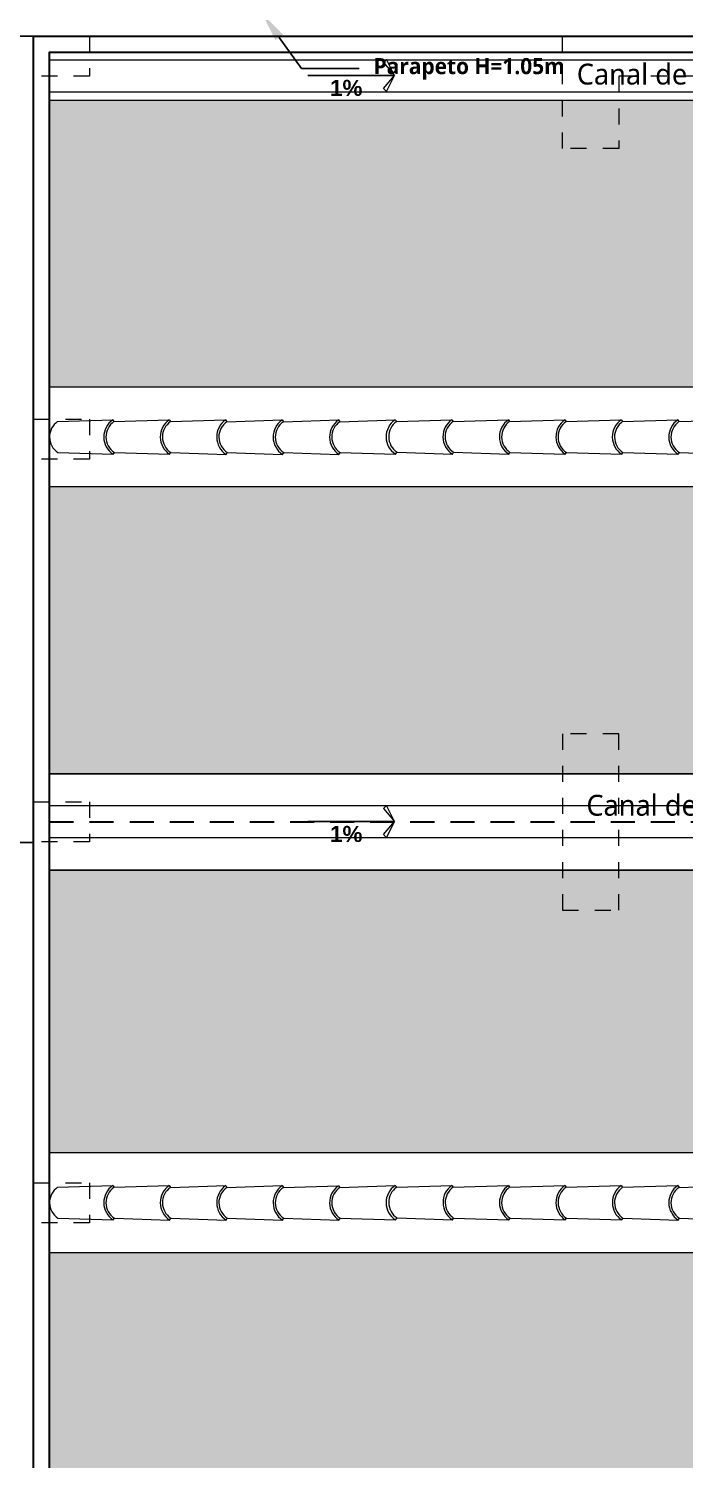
# Model space of a CAD drawing. Header units: metres. Extents: x 27 to 147, y -173 to 8.
# Drawn here: x 117.11 to 121.2, y -112.21 to -103.29 of the extents above; entities that cross this region are included whole.
import ezdxf
from ezdxf import colors
from ezdxf.entities.mleader import LeaderData, LeaderLine
from ezdxf.math import Vec2, Vec3

# ---------------------------------------------------------------- set-up
doc = ezdxf.new("R2010")
doc.units = ezdxf.units.M
doc.linetypes.add('DASHED2', pattern=[0.375, 0.25, -0.125])
doc.linetypes.add('HIDDEN2', pattern=[0.1875, 0.125, -0.0625])
for name, color, linetype, lineweight in [('2D Drafting - General_Pen_No__46', 7, 'Continuous', 25), ('canal de evacuacion', 1, 'Continuous', 20), ('Cotas varias El', 253, 'Continuous', 13), ('Estructura CAJON', 7, 'Continuous', 25), ('grafo 2', 31, 'Continuous', 20), ('GRAFO 4', 7, 'Continuous', 30), ('GRAFO01', 7, 'Continuous', 0), ('letras sr', 7, 'Continuous', 5), ('linea0016', 144, 'HIDDEN2', 9), ('Lineas Referencia', 73, 'Continuous', 13), ('TEJAS ANDINA', 253, 'Continuous', 0)]:
    doc.layers.add(name, color=color, linetype=linetype, lineweight=lineweight)
doc.layers.add('Mobiliario', color=7, linetype='Continuous', lineweight=0, true_color=0x7f7f7f)
doc.styles.add('GENERATED_STYLE_2', font='arial.ttf')
doc.styles.get("Standard").update_dxf_attribs({"font": 'arial.ttf'})

# ---------------------------------------------------------------- blocks, each defined once
blk = doc.blocks.new('A$C295C7585')
at = {"layer": 'Mobiliario', "lineweight": 15}
for p, q in [((1.374978025502969, 3.076203088460716), (1.513853283491699, 3.40416242087349)), ((1.513853283491699, 3.40416242087349), (1.527648820229842, 3.406546360073889)), ((1.716417933508637, 3.313533070731637), (1.70900166888714, 3.325407371513847)), ((1.556330874160267, 2.995064099900674), (1.716417933508637, 3.313533070731637)), ((1.222307230775641, 2.745859816847769), (1.36118248876528, 3.073819149260316)), ((1.36118248876528, 3.073819149260316), (1.374978025502969, 3.076203088460716)), ((1.403660079433394, 2.6647208282875), (1.563747138781764, 2.983189799118463)), ((1.563747138781764, 2.983189799118463), (1.556330874160267, 2.995064099900674)), ((1.069636436049223, 2.415516545234141), (1.208511694038407, 2.743475877646915)), ((1.208511694038407, 2.743475877646915), (1.222307230776096, 2.745859816847542)), ((1.250989284706975, 2.334377556673871), (1.411076344054891, 2.652846527505289)), ((1.411076344054891, 2.652846527505289), (1.403660079433394, 2.6647208282875)), ((0.9169656413223493, 2.085173273620967), (1.055840899311079, 2.413132606033741)), ((1.055840899311079, 2.413132606033741), (1.069636436048768, 2.415516545234595)), ((1.098318489980102, 2.004034285060698), (1.258405549328472, 2.322503255891888)), ((1.258405549328472, 2.322503255891888), (1.25098928470652, 2.334377556674326)), ((0.7650785429282223, 1.751017721853714), (0.9031190902182971, 2.079350511766734)), ((0.9031190902182971, 2.079350511766734), (0.9169656413223493, 2.085173273620967)), ((0.94643139158552, 1.66987873329299), (1.10492039455994, 1.989062689736784)), ((1.10492039455994, 1.989062689736784), (1.098439325062163, 2.004274668164622)), ((0.612407748201349, 1.420674450239858), (0.7512830061905333, 1.748633782652632)), ((0.7512830061905333, 1.748633782652632), (0.7650785429282223, 1.751017721853486)), ((0.953847656207472, 1.658004432511007), (0.94643139158552, 1.66987873329299)), ((0.7937605968586467, 1.339535461679816), (0.953847656207472, 1.658004432511007)), ((0.4597369534749305, 1.090331178626684), (0.5986122114636601, 1.418290511039459)), ((0.5986122114636601, 1.418290511039459), (0.6124077482018038, 1.420674450240085)), ((0.6410898021322282, 1.009192190066642), (0.8011768614805987, 1.327661160897833)), ((0.8011768614805987, 1.327661160897833), (0.7937605968591015, 1.339535461679816)), ((0.3070661587476025, 0.7599879070137376), (0.4459414167367868, 1.087947239426285)), ((0.4459414167367868, 1.087947239426285), (0.4597369534749305, 1.090331178626911)), ((0.4884190074053549, 0.6788489184534683), (0.6485060667537255, 0.997317889284659)), ((0.6485060667537255, 0.997317889284659), (0.6410898021322282, 1.009192190066642)), ((0.1543953640207292, 0.4296446354001091), (0.2932706220099135, 0.757603967813111)), ((0.2932706220099135, 0.757603967813111), (0.3070661587480572, 0.7599879070135103)), ((0.3357482126784817, 0.3485056468398398), (0.4958352720268522, 0.6669746176712579)), ((0.4958352720268522, 0.6669746176712579), (0.4884190074053549, 0.6788489184534683)), ((0.001724569293855893, 0.09930136378693533), (0.1405998272830402, 0.4272606961997099)), ((0.1405998272830402, 0.4272606961997099), (0.1543953640207292, 0.4296446354007912)), ((0.1830774179516084, 0.01816237522666597), (0.3431644773004336, 0.3366313460578567)), ((0.3431644773004336, 0.3366313460578567), (0.3357482126784817, 0.3485056468402945))]:
    blk.add_line(p, q, dxfattribs=at)
for centre, radius, start, end in [((1.64559542193274, 3.42692813519011), 0.1336946849706216, 189.8041789864884, 301.9874291323811), ((1.64559542193274, 3.42692813519011), 0.1196946849706216, 189.8041789864884, 301.9874291323811), ((1.492924627205866, 3.096584863576936), 0.1336946849706216, 189.8041789864884, 301.9874291323811), ((1.492924627205866, 3.096584863576936), 0.1196946849706216, 189.8041789864884, 301.9874291323811), ((1.340253832479448, 2.766241591963535), 0.1336946849706216, 189.8041789864884, 301.9874291323811), ((1.340253832479448, 2.766241591963535), 0.1196946849706216, 189.8041789864884, 301.9874291323811), ((1.187583037752574, 2.435898320350134), 0.1336946849706216, 189.8041789864884, 301.9874291323811), ((1.187583037752574, 2.435898320350134), 0.1196946849706216, 189.8041789864884, 301.9874291323811), ((1.034204698330086, 2.101672659223368), 0.1329726096647947, 189.6640148896703, 302.1275932302208), ((1.034912243024337, 2.105555048736051), 0.1196946849706216, 189.8041789864884, 301.9874291323811), ((0.8830251446311195, 1.77139949696948), 0.1336946849706216, 189.8041789864884, 301.9874291323811), ((0.8830251446311195, 1.77139949696948), 0.1196946849706216, 189.8041789864884, 301.9874291323811), ((0.7303543499047009, 1.441056225356306), 0.1336946849706216, 189.8041789864884, 301.9874291323811), ((0.7303543499047009, 1.441056225356306), 0.1196946849706216, 189.8041789864884, 301.9874291323811), ((0.5776835551778277, 1.110712953743132), 0.1336946849706216, 189.8041789864884, 301.9874291323811), ((0.5776835551778277, 1.110712953743132), 0.1196946849706216, 189.8041789864884, 301.9874291323811), ((0.4250127604509544, 0.7803696821295034), 0.1336946849706216, 189.8041789864884, 301.9874291323811), ((0.4250127604509544, 0.7803696821295034), 0.1196946849706216, 189.8041789864884, 301.9874291323811), ((0.2723419657240811, 0.4500264105163296), 0.1336946849706216, 189.8041789864884, 301.9874291323811), ((0.2723419657240811, 0.4500264105163296), 0.1196946849706216, 189.8041789864884, 301.9874291323811), ((0.1196711709962983, 0.119683138902019), 0.1196946849706216, 189.8041789864884, 301.9874291323811)]:
    blk.add_arc(centre, radius, start, end, dxfattribs=at)
blk = doc.blocks.new('FLECHA')
at = {"layer": 'grafo 2', "ltscale": 0.05}
for p, q in [((674350.4068813783, 8489809.493097022, -2.952000000000225), (674350.3571751671, 8489809.392813733, -2.952000000000225)), ((674350.4259006998, 8489809.474077702, -2.952000000000225), (674350.3571751671, 8489809.392813733, -2.952000000000225)), ((674350.4068813783, 8489809.493097022, -2.952000000000225), (674350.4259006998, 8489809.474077702, -2.952000000000225)), ((674350.4259006998, 8489809.311549768, -2.952000000000225), (674350.3571751671, 8489809.392813733, -2.952000000000225)), ((674350.4068813783, 8489809.292530447, -2.952000000000225), (674350.4259006998, 8489809.311549768, -2.952000000000225))]:
    blk.add_line(p, q, dxfattribs=at)
at = {"layer": 'grafo 2', "lineweight": 25}
blk.add_line((674350.8988359317, 8489809.392813733, -2.952000000000225), (674350.3571751671, 8489809.392813733, -2.952000000000225), dxfattribs=at)
at = {"layer": 'grafo 2'}
blk.add_line((674350.3571751671, 8489809.392813733, -2.952000000000225), (674350.4068813783, 8489809.292530447, -2.952000000000225), dxfattribs=at)

msp = doc.modelspace()

# ---------------------------------------------------------------- hatches: boundary and pattern name
at = {"layer": 'TEJAS ANDINA'}
h = msp.add_hatch(dxfattribs=at)
h.set_pattern_fill('SPANTIL1', color=256, scale=0.2, angle=180, style=2, pattern_type=2)
h.set_pattern_definition([(94.9696999999998, (223.2345399171161, -42.26843828286026), (0.1999982614014093, -2.400000210303527), [0.1846944, -4.432664199999999]), (360, (223.2185399171161, -42.08443828286026), (0.2000000000000001, 0.1999999999999999), [0.016, -0.184]), (180, (223.418539917116, -42.06843828286027), (-0.2000000000000001, -0.2), [0.05600000000000001, -0.144]), (270, (223.3625399171161, -42.06843828286027), (0.1999999999999999, -0.2000000000000001), [0.02, -0.18]), (90, (223.2345399171161, -42.08843828286025), (-0.1999999999999999, 0.2000000000000001), [0.02, -0.18]), (180, (223.2345399171161, -42.06843828286027), (-0.2000000000000001, -0.2), [0.016, -0.184]), (180, (223.418539917116, -42.08443828286026), (-0.2000000000000001, -0.2), [0.04000000000000001, -0.16]), (265.0303, (223.3785399171161, -42.08443828286026), (-0.1999982614014128, -2.400000210303527), [0.1846944, -4.4326642]), (232.6961, (223.3785399171161, -42.09443828286028), (2.599997177976598, 3.400002148337722), [0.0528016, -5.227349999999999]), (198.4349, (223.346539917116, -42.13643828286025), (-0.4000000869185923, -0.1999996806445414), [0.0505963999999999, -0.5818589999999981]), (161.5651, (223.298539917116, -42.15243828286027), (0.4000000869185921, -0.1999996806445419), [0.05059639999999989, -0.581858999999998]), (127.3039, (223.250539917116, -42.13643828286025), (-2.599997177976598, 3.400002148337724), [0.0528016, -5.22735]), (200.2249, (223.3365399171161, -42.12243828286027), (2.199999452866844, 0.8000016671195539), [0.04049700000000001, -4.0091944]), (159.7751, (223.298539917116, -42.13643828286025), (-2.199999452866844, 0.800001667119556), [0.040497, -4.009194399999999]), (127.4053999999999, (223.2605399171161, -42.12243828286027), (-2.000001990523009, 2.59999849299601), [0.0428018, -4.237385]), (232.5946, (223.3625399171161, -42.08843828286025), (2.000001990523011, 2.599998492996008), [0.0428018, -4.237385])])
h.paths.add_polyline_path([(127.5395326688742, -105.5208306399404), (127.5395326688742, -103.7331516920576), (117.2395772203731, -103.7331516920576), (117.2395772203731, -105.5208306399404)])
h = msp.add_hatch(dxfattribs=at)
h.set_pattern_fill('SPANTIL1', color=256, scale=0.2, angle=-1.272221872585407e-14, style=2, pattern_type=2)
h.set_pattern_definition([(274.9697, (223.6025399171161, -41.86843828286028), (-0.1999982614014096, 2.400000210303527), [0.1846944, -4.4326642]), (180, (223.6185399171161, -42.05243828286028), (-0.2000000000000001, -0.2), [0.016, -0.184]), (360, (223.418539917116, -42.06843828286027), (0.2, 0.2), [0.05600000000000001, -0.144]), (90, (223.4745399171161, -42.06843828286027), (-0.2, 0.2), [0.02, -0.18]), (270, (223.6025399171161, -42.04843828286029), (0.1999999999999999, -0.2000000000000001), [0.02, -0.18]), (360, (223.6025399171161, -42.06843828286027), (0.2, 0.2), [0.016, -0.184]), (360, (223.418539917116, -42.05243828286028), (0.2, 0.2), [0.04000000000000001, -0.16]), (85.03029999999998, (223.4585399171161, -42.05243828286028), (0.1999982614014125, 2.400000210303527), [0.1846943999999999, -4.432664199999996]), (52.69609999999999, (223.4585399171161, -42.04243828286026), (-2.599997177976598, -3.400002148337723), [0.0528016, -5.22735]), (18.43489999999995, (223.4905399171161, -42.00043828286029), (0.4000000869185923, 0.1999996806445415), [0.05059639999999999, -0.5818589999999996]), (341.5651, (223.5385399171161, -41.98443828286027), (-0.4000000869185922, 0.1999996806445419), [0.05059640000000001, -0.5818589999999999]), (307.3039000000001, (223.5865399171161, -42.00043828286029), (2.599997177976598, -3.400002148337723), [0.0528016, -5.22735]), (20.22489999999998, (223.500539917116, -42.01443828286027), (-2.199999452866844, -0.8000016671195542), [0.04049699999999992, -4.009194399999989]), (339.7751, (223.5385399171161, -42.00043828286029), (2.199999452866844, -0.8000016671195557), [0.04049699999999996, -4.009194399999995]), (307.4053999999999, (223.5765399171161, -42.01443828286027), (2.00000199052301, -2.59999849299601), [0.04280179999999992, -4.237384999999989]), (52.59459999999999, (223.4745399171161, -42.04843828286029), (-2.000001990523011, -2.599998492996009), [0.0428018, -4.237385])])
h.paths.add_polyline_path([(117.2395772203731, -106.1442928372967), (117.2395772203731, -107.9331511198055), (127.5395326688742, -107.9331511198055), (127.5395326688742, -106.1442928372967)])
h = msp.add_hatch(dxfattribs=at)
h.set_pattern_fill('SPANTIL1', color=256, scale=0.2, angle=180, style=2, pattern_type=2)
h.set_pattern_definition([(94.9696999999998, (232.3793707076409, -46.80110244884516), (0.1999982614014093, -2.400000210303527), [0.1846944, -4.432664199999999]), (360, (232.3633707076409, -46.61710244884516), (0.2000000000000001, 0.1999999999999999), [0.016, -0.184]), (180, (232.5633707076408, -46.60110244884517), (-0.2000000000000001, -0.2), [0.05600000000000001, -0.144]), (270, (232.5073707076409, -46.60110244884517), (0.1999999999999999, -0.2000000000000001), [0.02, -0.18]), (90, (232.3793707076409, -46.62110244884515), (-0.1999999999999999, 0.2000000000000001), [0.02, -0.18]), (180, (232.3793707076409, -46.60110244884517), (-0.2000000000000001, -0.2), [0.016, -0.184]), (180, (232.5633707076408, -46.61710244884516), (-0.2000000000000001, -0.2), [0.04000000000000001, -0.16]), (265.0303, (232.5233707076409, -46.61710244884516), (-0.1999982614014128, -2.400000210303527), [0.1846944, -4.4326642]), (232.6961, (232.5233707076409, -46.62710244884518), (2.599997177976598, 3.400002148337722), [0.0528016, -5.227349999999999]), (198.4349, (232.4913707076408, -46.66910244884515), (-0.4000000869185923, -0.1999996806445414), [0.0505963999999999, -0.5818589999999981]), (161.5651, (232.4433707076408, -46.68510244884517), (0.4000000869185921, -0.1999996806445419), [0.05059639999999989, -0.581858999999998]), (127.3039, (232.3953707076408, -46.66910244884515), (-2.599997177976598, 3.400002148337724), [0.0528016, -5.22735]), (200.2249, (232.4813707076408, -46.65510244884517), (2.199999452866844, 0.8000016671195539), [0.04049700000000001, -4.0091944]), (159.7751, (232.4433707076408, -46.66910244884515), (-2.199999452866844, 0.800001667119556), [0.040497, -4.009194399999999]), (127.4053999999999, (232.4053707076409, -46.65510244884517), (-2.000001990523009, 2.59999849299601), [0.0428018, -4.237385]), (232.5946, (232.5073707076409, -46.62110244884515), (2.000001990523011, 2.599998492996008), [0.0428018, -4.237385])])
h.paths.add_polyline_path([(127.5395188327731, -110.2958310110319), (127.5395188327731, -108.5331511198055), (117.2395772203731, -108.5331511198055), (117.2395772203731, -110.2958310110319)])
h = msp.add_hatch(dxfattribs=at)
h.set_pattern_fill('SPANTIL1', color=256, scale=0.2, angle=-1.272221872585407e-14, style=2, pattern_type=2)
h.set_pattern_definition([(274.9697, (232.7473707076409, -46.40110244884518), (-0.1999982614014096, 2.400000210303527), [0.1846944, -4.4326642]), (180, (232.7633707076409, -46.58510244884518), (-0.2000000000000001, -0.2), [0.016, -0.184]), (360, (232.5633707076408, -46.60110244884517), (0.2, 0.2), [0.05600000000000001, -0.144]), (90, (232.6193707076409, -46.60110244884517), (-0.2, 0.2), [0.02, -0.18]), (270, (232.7473707076409, -46.58110244884519), (0.1999999999999999, -0.2000000000000001), [0.02, -0.18]), (360, (232.7473707076409, -46.60110244884517), (0.2, 0.2), [0.016, -0.184]), (360, (232.5633707076408, -46.58510244884518), (0.2, 0.2), [0.04000000000000001, -0.16]), (85.03029999999998, (232.6033707076409, -46.58510244884518), (0.1999982614014125, 2.400000210303527), [0.1846943999999999, -4.432664199999996]), (52.69609999999999, (232.6033707076409, -46.57510244884516), (-2.599997177976598, -3.400002148337723), [0.0528016, -5.22735]), (18.43489999999995, (232.6353707076408, -46.53310244884518), (0.4000000869185923, 0.1999996806445415), [0.05059639999999999, -0.5818589999999996]), (341.5651, (232.6833707076408, -46.51710244884516), (-0.4000000869185922, 0.1999996806445419), [0.05059640000000001, -0.5818589999999999]), (307.3039000000001, (232.7313707076408, -46.53310244884518), (2.599997177976598, -3.400002148337723), [0.0528016, -5.22735]), (20.22489999999998, (232.6453707076408, -46.54710244884517), (-2.199999452866844, -0.8000016671195542), [0.04049699999999992, -4.009194399999989]), (339.7751, (232.6833707076408, -46.53310244884518), (2.199999452866844, -0.8000016671195557), [0.04049699999999996, -4.009194399999995]), (307.4053999999999, (232.7213707076409, -46.54710244884517), (2.00000199052301, -2.59999849299601), [0.04280179999999992, -4.237384999999989]), (52.59459999999999, (232.6193707076409, -46.58110244884519), (-2.000001990523011, -2.599998492996009), [0.0428018, -4.237385])])
h.paths.add_polyline_path([(127.5395188327731, -112.6831524342407), (127.5395188327731, -110.9192932083882), (117.2395772203731, -110.9192932083882), (117.2395772203731, -112.6831524342407)])

# ---------------------------------------------------------------- linework, layer by layer
at = {"layer": 'canal de evacuacion'}
for p, q in [((127.7692299187343, -103.4831532983641), (117.2395772203731, -103.4831532983638)), ((127.7692299187343, -103.6831532983641), (117.2395772203731, -103.6831532983639)), ((127.769037165174, -108.1331526861222), (117.2394649486753, -108.133152686122)), ((127.769037165174, -108.3331526861223), (117.2394649486753, -108.3331526861218))]:
    msp.add_line(p, q, dxfattribs=at)
at = {"layer": 'Cotas varias El'}
for p, q in [((117.2395772203731, -103.4331516920576), (117.2395772203731, -103.7331516920576)), ((117.2395772203731, -103.7331516920576), (130.3325182389052, -103.7331516920576)), ((127.5395186028265, -105.5208306399404), (117.2394171878067, -105.5208306399404)), ((127.5395186028265, -106.1442928372967), (117.2394171878067, -106.1442928372967)), ((117.2395772203731, -107.9331511198055), (127.5395326688742, -107.9331511198055)), ((117.2395772203731, -108.5331511198055), (127.5395326688742, -108.5331511198055)), ((127.539678635393, -110.2958310110319), (117.2395772203731, -110.2958310110319)), ((127.5395186028265, -110.9192932083882), (117.2394171878067, -110.9192932083882))]:
    msp.add_line(p, q, dxfattribs=at)
msp.add_lwpolyline([(117.4893756038892, -103.3331529284159), (120.4393763702888, -103.3331524160953)], dxfattribs=at)
at = {"layer": 'Estructura CAJON'}
msp.add_lwpolyline([(116.9895250604915, -103.3331522669559), (116.9895250604915, -108.3611215666027), (117.1394764449374, -108.3611215666027), (117.1394764449374, -103.3331522669559)], close=True, dxfattribs=at)
at = {"layer": 'GRAFO 4', "linetype": 'Continuous'}
for points in [[(128.7395326032315, -103.3331521447292), (128.7395326032315, -132.1331529148812), (117.1395772203731, -132.1331524582734), (117.1395772203731, -103.3331516881213)], [(128.6395326032316, -103.4331521407929), (128.6395326032316, -132.033152910945), (117.2395772203731, -132.0331524622097), (117.2395772203731, -103.4331516920576)]]:
    msp.add_lwpolyline(points, close=True, dxfattribs=at)
at = {"layer": 'GRAFO01', "color": 251, "linetype": 'DASHED2', "lineweight": 9, "ltscale": 0.2}
for points in [[(117.1394764450156, -103.5831521506142), (117.1394764449374, -103.3331522669559), (117.4894764448978, -103.3331519178998), (117.4894764449763, -103.5831518015582)], [(120.4394772112973, -103.3331508259309), (122.6894766895265, -103.333150801935), (122.6894766929812, -103.5831507967813), (120.7894771631293, -103.5831508159296), (120.7894771694482, -104.0331508423552), (120.4394772211313, -104.0331508475049)], [(117.1394757056122, -105.9706217102457), (117.139475705534, -105.7206218265873), (117.4894757054944, -105.7206214775313), (117.4894757055729, -105.9706213611896)], [(120.4394913514304, -107.6831510217029), (120.4394912350106, -108.783151021681), (120.7894912349688, -108.7831513707055), (120.7894913513888, -107.6831513707278)], [(117.1394764450155, -108.3581514135753), (117.1394764449373, -108.1081515299169), (117.4894764448977, -108.1081511808609), (117.4894764449762, -108.3581510645192)], [(117.1394764450938, -110.7331522807475), (117.1394764450156, -110.4831523970892), (117.489476444976, -110.4831520480331), (117.4894764450545, -110.7331519316915)]]:
    msp.add_lwpolyline(points, close=True, dxfattribs=at)
at = {"layer": 'linea0016', "linetype": 'HIDDEN2', "lineweight": 30, "ltscale": 1.2}
msp.add_line((117.2395772203731, -108.2331511155984), (127.7970743480491, -108.2331510638088), dxfattribs=at)
at = {"layer": 'TEJAS ANDINA'}
for points in [[(127.5395326688742, -103.7331516920576), (127.5395326688742, -107.9331511198055), (117.2395772203731, -107.9331511198055), (117.2395772203731, -103.7331516920576)], [(117.2395910564743, -108.5331511198055), (117.2395910564743, -112.6831524342407), (127.5395326688742, -112.6831524342407), (127.5395326688742, -108.5331511198055)]]:
    msp.add_lwpolyline(points, close=True, dxfattribs=at)

# ---------------------------------------------------------------- block references
at = {"layer": 'Lineas Referencia', "rotation": 180}
for p in [(674469.749043443, 8489705.81433942, 2.952000000000225), (674469.749043443, 8489701.161822636, 2.952000000000225)]:
    msp.add_blockref('FLECHA', p, dxfattribs=at)
at = {"layer": 'TEJAS ANDINA', "xscale": 0.9674350222721193, "yscale": 0.9674350222721193, "zscale": 0.9674350222721193, "rotation": 294.7640139528098}
for p in [(117.2015725810741, -105.7751908468449), (120.7252565051072, -105.7754389964178), (117.2017326136404, -110.5501912179364), (120.7254165376735, -110.5504393675093)]:
    msp.add_blockref('A$C295C7585', p, dxfattribs=at)

# ---------------------------------------------------------------- texts
at = {"layer": '2D Drafting - General_Pen_No__46', "attachment_point": 7, "style": 'GENERATED_STYLE_2'}
for s, insert, char_height in [('{\\fTrebuchet MS|b0|i0|c0|p34;Canal de evacuación de aguas pluviales 1%}', (120.5277859832244, -103.6784104112329), 0.13), ('{\\fSansSerif|b1|i0|c2|p2; 1%}', (118.950432989535, -103.7066526202583), 0.1), ('{\\fTrebuchet MS|b0|i0|c0|p34;Canal de evacuación de aguas pluviales 1%}', (120.5876477342262, -108.2377858780363), 0.13), ('{\\fSansSerif|b1|i0|c2|p2; 1%}', (118.950432989535, -108.3591694048413), 0.1)]:
    msp.add_mtext(s, dxfattribs=dict(at, insert=insert, char_height=char_height))

# ---------------------------------------------------------------- leaders
at = {"layer": 'letras sr', "linetype": 'Continuous'}
ml = msp.add_multileader_mtext('Standard', dxfattribs=at)
ml.set_content('{\\fTrebuchet MS|b1|i0|c0|p34;Parapeto H=1.05m}', color=256)
ml.set_leader_properties()
ml.build(insert=Vec2(0, 0))
ml.multileader.update_dxf_attribs({"dogleg_length": 0.36, "arrow_head_size": 0.18})
ctx = ml.context
ctx.base_point, ctx.char_height, ctx.arrow_head_size, ctx.landing_gap_size, ctx.plane_origin = Vec3(119.1708085375649, -103.5340553412696), 0.1, 0.18, 0.09, Vec3(121.1577208479193, -102.4985478556955)
notes = []
notes.append((ctx, [(1, (1, 1, 0), (118.8108085375649, -103.5340553412696), (1, 0), 0.36, [(0, [(118.5671343358495, -103.1944559279399)], 0, [])])]))
ctx.mtext.insert, ctx.mtext.width, ctx.mtext.flow_direction = Vec3(119.2608085375649, -103.4699139271283), 1.571009322051395, 5
for ctx, leaders in notes:
    for number, flags, end, landing, length, lines in leaders:
        leader = LeaderData()
        leader.index, (leader.has_last_leader_line, leader.has_dogleg_vector, leader.attachment_direction) = number, flags
        leader.last_leader_point, leader.dogleg_vector, leader.dogleg_length = Vec3(end), Vec3(landing), length
        for number, points, colour, breaks in lines:
            line = LeaderLine()
            line.index, line.vertices, line.color, line.breaks = number, Vec3.list(points), colors.encode_raw_color(colour), breaks
            leader.lines.append(line)
        ctx.leaders.append(leader)

doc.saveas('drawing.dxf')
